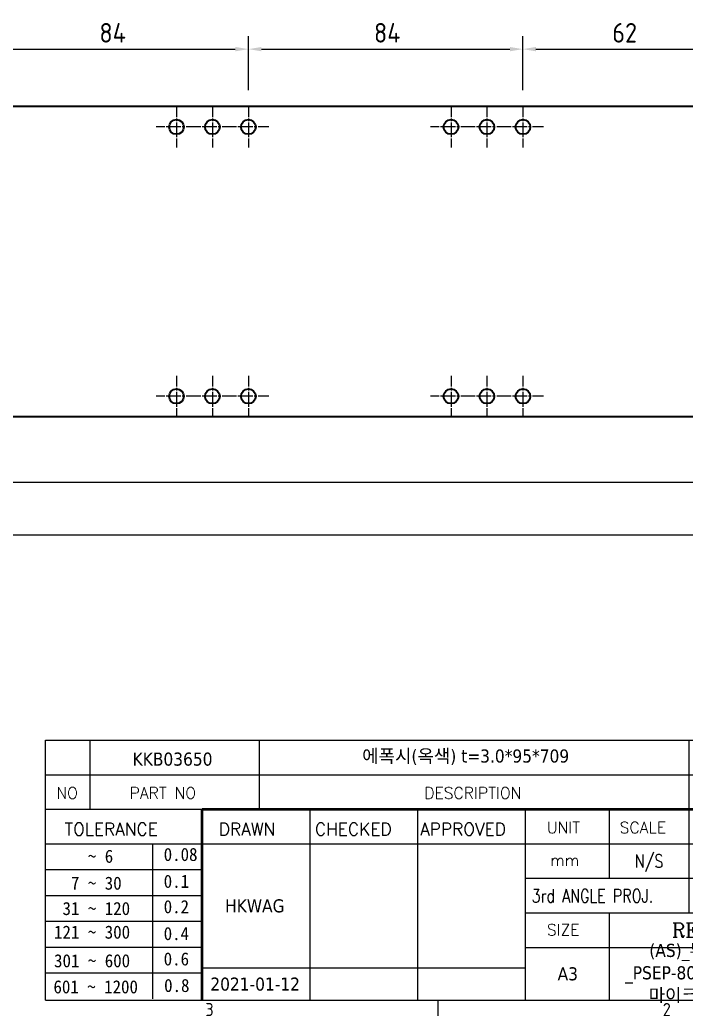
# Model space of a CAD drawing. Header units: millimetres. Extents: x 0 to 840, y 0 to 594.
# Drawn here: x 432.1 to 636, y 15.2 to 319.9 of the extents above; entities that cross this region are included whole.
import ezdxf
from ezdxf.enums import TextEntityAlignment as Align

# ---------------------------------------------------------------- set-up
doc = ezdxf.new("R2010")
doc.units = ezdxf.units.MM
doc.header["$LTSCALE"] = 2
doc.linetypes.add('CHAIN', pattern=[0.35429999999999995, 0.2362, -0.0295, 0.0591, -0.0295])
doc.layers.get('0').update_dxf_attribs({"color": 3, "lineweight": 25})
for name, color, linetype, lineweight in [('가시적인 것(ISO)', 3, 'Continuous', 40), ('경계(ISO)', 7, 'Continuous', 25), ('제목(ISO)', 5, 'Continuous', 50), ('중심 표식(ISO)', 1, 'Continuous', 25), ('치수(ISO)', 2, 'Continuous', 25), ('해치(ISO)', 7, 'Continuous', 18)]:
    doc.layers.add(name, color=color, linetype=linetype, lineweight=lineweight)
doc.styles.add('HAN_291', font='')
doc.styles.add('HAN_370', font='', dxfattribs={"width": 2})
doc.styles.add('RC_284', font='ROMANC.shx')
doc.styles.add('RC_287', font='ROMANC.shx')
doc.styles.add('RC_292', font='ROMANC.shx')
doc.styles.add('ROMANT_294', font='romant.shx')
doc.styles.add('문자 텍스트_PSTEK_POSCO', font='isocp.shx')
doc.styles.add('치수 텍스트_PSTEK_POSCO', font='isocp.shx')
doc.styles.add('텍스트 스타일198', font='tahoma.ttf')
doc.styles.add('텍스트 스타일333', font='ROMANC.shx', dxfattribs={"width": 0.800000011920929})
doc.styles.get('HAN_291').set_extended_font_data('GulimChe')
doc.styles.get('HAN_370').set_extended_font_data('GulimChe')
doc.dimstyles.new('치수_PSTEK_POSCO', dxfattribs={"dimscale": 2, "dimtxt": 3, "dimasz": 2, "dimexe": 2, "dimexo": 2.5, "dimgap": 1, "dimtad": 1, "dimrnd": 1e-08, "dimdsep": 46, "dimtxsty": '치수 텍스트_PSTEK_POSCO', "dimcen": 0.09, "dimdle": 10, "dimclrd": 7, "dimclre": 7, "dimclrt": 2, "dimadec": 1, "dimazin": 2, "dimtfac": 1, "dimtmove": 0, "dimatfit": 3, "dimfxl": 0, "dimtolj": 1, "dimlwd": -1, "dimlwe": -1, "dimarcsym": 0})

# ---------------------------------------------------------------- blocks, each defined once
blk = doc.blocks.new('경계 Default Border')
at = {"layer": '경계(ISO)'}
blk.add_line((280, 10), (280, 7.599999904632568), dxfattribs=at)
at = {"layer": '경계(ISO)', "color": 2, "char_height": 2.000000029802322, "attachment_point": 7, "style": '문자 텍스트_PSTEK_POSCO'}
for s, insert in [('3', (244.4456930345745, 7.580929648038)), ('2', (314.418492964537, 7.580929648038))]:
    blk.add_mtext(s, dxfattribs=dict(at, insert=insert))
blk = doc.blocks.new('제목 블록 PSTEK')
for color, points in [(252, [(317.2195697678507, 17.0593801673321), (322.0326348870767, 21.62682475217465), (322.2781991042243, 21.94392121864296), (317.0471853425802, 16.97985676345368), (318.7512090904202, 16.1899260703855), (316.0018030350395, 12.71868385740789), (316.3356552234328, 13.00206718743325), (318.9235935156908, 16.2694494742633)]), (5, [(321.6183518841322, 17.4193704504104), (319.5281351041078, 18.24969419629727), (322.4505835294948, 22.02344462252142), (317.2195697678507, 17.0593801673321), (318.9235935156908, 16.2694494742633), (316.1741874603099, 12.79820726128571)]), (1, [(324.4839107253602, 19.60711530335299), (325.2419748254881, 19.60711530335299), (325.2419748254881, 20.25857663940324), (321.2266040451076, 20.25857663940324), (321.2266040451076, 19.60711530335299), (321.9846681452406, 19.60711530335299), (321.9846681452406, 15.3430047401139), (324.4839107253602, 15.3430047401139)]), (252, [(324.6615819988275, 19.45905590879572), (325.4196460989604, 19.45905590879572), (325.4196460989604, 20.11051724484596), (325.2419748254881, 20.11051724484596), (325.2419748254881, 19.60711530335299), (324.4839107253602, 19.60711530335299), (324.4839107253602, 15.3430047401139), (322.1623394187076, 15.3430047401139), (322.1623394187076, 15.19494534555726), (324.6615819988275, 15.19494534555726)]), (1, [(329.2277337269622, 20.25857663940324), (325.65654113025, 20.25857663940324), (325.65654113025, 15.3430047401139), (329.3580259941756, 15.3430047401139), (329.3580259941756, 15.9944660761648), (328.1137701654877, 15.9944660761648), (328.1137701654877, 17.56360607323003), (329.2277337269622, 17.56360607323003), (329.2277337269622, 18.25543873810179), (328.1137701654877, 18.25543873810179), (328.1137701654877, 19.60711530335299), (329.2277337269622, 19.60711530335299)]), (252, [(328.2914414389548, 19.45905590879572), (329.4054050004294, 19.45905590879572), (329.4054050004294, 20.11051724484596), (329.2277337269622, 20.11051724484596), (329.2277337269622, 19.60711530335299), (328.1137701654877, 19.60711530335299), (328.1137701654877, 18.25543873810179), (328.2914414389548, 18.25543873810179)]), (1, [(332.3312149849806, 20.25857663940324), (329.8592894925411, 20.25857663940324), (329.8592894925411, 15.3430047401139), (332.3312149849806, 15.3430047401139), (332.3312149849806, 17.4318630164523), (333.0701931098801, 15.3430047401139), (335.4855464857051, 15.3430047401139), (334.2514536401189, 19.30614745124769), (335.4379594596742, 20.25857663940324), (334.3071782107978, 20.25857663940324), (332.3312149849806, 18.99741471888304)]), (252, [(332.5088862584528, 20.1105172448466), (332.3312149849806, 20.1105172448466), (332.3312149849806, 18.99741471888368), (332.5088862584528, 19.11081371413894)]), (252, [(335.6156307331414, 20.11051724484596), (335.2535118015555, 20.11051724484596), (334.2514536401189, 19.30614745124769), (335.4855464857051, 15.3430047401139), (333.1954852176545, 15.3430047401139), (333.2478643833523, 15.19494534555726), (335.6632177591723, 15.19494534555726), (334.4291249135862, 19.15808805669106)]), (252, [(321.9846681452406, 19.60711530335299), (321.4042753185749, 19.60711530335299), (321.4042753185749, 19.45905590879572), (321.9846681452406, 19.45905590879572)]), (252, [(328.2914414389548, 17.41554667867274), (329.4054050004294, 17.41554667867274), (329.4054050004294, 18.10737934354514), (329.2277337269622, 18.10737934354514), (329.2277337269622, 17.56360607323003), (328.1137701654877, 17.56360607323003), (328.1137701654877, 15.9944660761648), (328.2914414389548, 15.9944660761648)]), (252, [(332.5088862584528, 16.92964231796647), (332.3312149849806, 17.43186301645164), (332.3312149849806, 15.3430047401139), (330.0369607660135, 15.3430047401139), (330.0369607660135, 15.19494534555726), (332.5088862584528, 15.19494534555726)]), (252, [(329.5356972676428, 15.8464066816075), (329.3580259941756, 15.8464066816075), (329.3580259941756, 15.3430047401139), (325.8342124037171, 15.3430047401139), (325.8342124037171, 15.19494534555726), (329.5356972676428, 15.19494534555726)])]:
    blk.add_hatch(color=color).paths.add_polyline_path(points)
h = blk.add_hatch(color=1)
edge = h.paths.add_edge_path(flags=0)
edge.add_line((314.2242174273352, 19.60711530335299), (314.2242174273352, 17.00126995915134))
edge.add_line((314.2242174273352, 17.00126995915134), (314.3485873187598, 17.00126995915134))
edge.add_arc((314.3485873187598, 17.6527312952023), 0.6514613360509371, 270, 360)
edge.add_line((315.0000486548106, 17.6527312952023), (315.0000486548106, 18.95565396730211))
edge.add_arc((314.3485873187598, 18.95565396730212), 0.6514613360508712, 0, 90)
edge.add_line((314.3485873187598, 19.60711530335299), (314.2242174273352, 19.60711530335299))
edge = h.paths.add_edge_path()
edge.add_arc((314.9847713324306, 18.28938669179658), 1.969189947606664, 269.9999999999959, 450)
edge.add_line((314.9847713324306, 20.25857663940318), (311.7664314776902, 20.25857663940324))
edge.add_line((311.7664314776902, 20.25857663940324), (311.7664314776902, 15.3430047401139))
edge.add_line((311.7664314776902, 15.3430047401139), (314.2242174273352, 15.3430047401139))
edge.add_line((314.2242174273352, 15.3430047401139), (314.2242174273352, 16.32019674418991))
edge.add_line((314.2242174273352, 16.32019674418991), (314.9847713324307, 16.32019674418991))
h = blk.add_hatch(color=252)
edge = h.paths.add_edge_path()
edge.add_arc((314.9847713324309, 18.28938669179657), 1.969189947606666, 270, 406.8278729790604)
edge.add_arc((315.1624426058984, 18.1413272972396), 1.969189947606962, -90, 53.560984836317004, ccw=False)
edge.add_line((315.1624426058984, 16.17213734963263), (314.4018887008024, 16.17213734963263))
edge.add_line((314.4018887008024, 16.17213734963263), (314.4018887008024, 15.19494534555726))
edge.add_line((314.4018887008024, 15.19494534555726), (311.9441027511573, 15.19494534555726))
edge.add_line((311.9441027511573, 15.19494534555726), (311.9441027511573, 15.3430047401139))
edge.add_line((311.9441027511573, 15.3430047401139), (314.2242174273352, 15.3430047401139))
edge.add_line((314.2242174273352, 15.3430047401139), (314.2242174273352, 16.32019674418991))
edge.add_line((314.2242174273352, 16.32019674418991), (314.9847713324309, 16.32019674418991))
h = blk.add_hatch(color=252)
edge = h.paths.add_edge_path()
edge.add_line((314.4018887008024, 19.45905590879572), (314.5262585922315, 19.45905590879572))
edge.add_arc((314.5262585922314, 18.80759457274939), 0.6514613360463194, 60.4189348879147, 90.00000000000318, ccw=False)
edge.add_arc((314.3485873187602, 18.95565396730057), 0.6514613360524251, 39.96992292766206, 90.00000000009999)
edge.add_line((314.3485873187591, 19.60711530335307), (314.2242174273352, 19.60711530335298))
edge.add_line((314.2242174273352, 19.60711530335299), (314.2242174273352, 17.00126995915134))
edge.add_line((314.2242174273352, 17.00126995915134), (314.3485873187591, 17.00126995915134))
edge.add_arc((314.3485873187568, 17.652731295233), 0.6514613360816299, 270.0000000002, 274.6930825552478)
edge.add_line((314.4018887008024, 17.0034541317032), (314.4018887008024, 19.45905590879572))
at = {"layer": '해치(ISO)'}
h = blk.add_hatch(color=140, dxfattribs=at)
edge = h.paths.add_edge_path()
edge.add_ellipse((330.3660919371412, 20.15576403068321), major_axis=(9.100907360794343, 0), ratio=0.4069904968023172, start_angle=301.3098473703837, end_angle=507.7436900681698)
edge.add_ellipse((331.5340919371412, 20.4634168429492), major_axis=(-9.82350664112931, 0), ratio=0.3942600559756514, start_angle=111.51207141178469, end_angle=334.47025347086895, ccw=False)
edge.add_line((335.1363447531188, 16.8601935978785), (335.0955236905705, 16.99119398620872))
at = {"color": 180}
for p, q in [((182.475792979055, 11.79100474011392), (182.4757929790549, 51.56524660363496)), ((182.4757929790549, 51.56524660363496), (372.4757929537551, 51.56524660363496)), ((189.2651435055721, 51.56524660363496), (189.2651435055722, 41.00524660363494)), ((215.2152739891528, 41.00524660363494), (215.2152739891528, 51.56524660363496)), ((280.8758854511282, 51.56524660363496), (280.8758854511282, 41.00524660363494)), ((310.0881549537552, 51.56524660363496), (310.0881549537553, 41.00524660363494)), ((316.9044520275131, 51.56524660363496), (316.9044520275127, 41.00524660363494)), ((338.4566026226726, 51.56524660363496), (338.4566026226727, 41.00524660363494)), ((372.4757929537551, 51.56524660363496), (372.4757929537551, 11.79100474011389)), ((182.475792979055, 46.2852466036349), (372.4757929537551, 46.28524660363492)), ((182.475792979055, 41.00524660363493), (206.451475290024, 41.00524660363493)), ((222.9401812389276, 11.79100474011392), (222.9401812389276, 41.00524660363494)), ((239.4288871878316, 11.79100474011392), (239.4288871878316, 41.00524660363494)), ((255.9175931367356, 11.79100474011392), (255.9175931367356, 41.00524660363494)), ((268.6918866058747, 41.00524660363494), (268.6918866058747, 30.44524660363498)), ((280.8758854511282, 41.00524660363494), (280.8758854511282, 25.16524660363502)), ((310.088154953755, 41.00524660363494), (310.088154953755, 11.79100474011392)), ((182.475792979055, 35.72524660363497), (206.451475290024, 35.72524660363497)), ((198.8621818849491, 12.02524660363491), (198.8621818849491, 35.72524660363497)), ((206.451475290024, 35.72524660363497), (372.4757929537551, 35.72524660363497)), ((182.475792979055, 31.77524660363492), (206.451475290024, 31.77524660363492)), ((255.917593136736, 30.44524660363498), (372.4757929537552, 30.44524660363501)), ((182.475792979055, 27.82524660363487), (206.451475290024, 27.82524660363487)), ((255.9175931367359, 25.16524660363502), (372.4757929537552, 25.165246603635)), ((268.6918866058744, 25.16524660363502), (268.6918866058744, 11.79100474011392)), ((182.475792979055, 23.87524660363505), (206.451475290024, 23.87524660363505)), ((182.475792979055, 19.92524660363478), (206.451475290024, 19.92524660363478)), ((255.9175931367359, 19.88524660363481), (310.0881549537553, 19.88524660363481)), ((182.475792979055, 15.97524660363496), (206.451475290024, 15.97524660363496)), ((206.451475290024, 16.74100474011396), (255.9175931367359, 16.74100474011396)), ((182.475792979055, 11.79100474011392), (372.4757929537551, 11.79100474011389))]:
    blk.add_line(p, q, dxfattribs=at)
at = {"color": 7, "lineweight": 50}
for p, q in [((206.4514752900237, 11.79100474011392), (206.4514752900237, 41.00524660363494)), ((206.451475290024, 41.00524660363494), (372.4757929537551, 41.00524660363496))]:
    blk.add_line(p, q, dxfattribs=at)
at = {"color": 7}
for p, q in [((322.2781991042243, 21.94392121864296), (317.0471853425802, 16.97985676345368)), ((322.4505835294948, 22.02344462252142), (317.2195697678507, 17.0593801673321)), ((317.2195697678507, 17.0593801673321), (322.0326348870767, 21.62682475217465)), ((319.5281351041078, 18.24969419629727), (322.4505835294948, 22.02344462252142)), ((322.0326348870767, 21.62682475217465), (322.2781991042243, 21.94392121864296)), ((311.7664314776902, 20.25900474011391), (311.7664314776902, 15.34300474011391)), ((314.9847713324309, 20.25857663940324), (311.7664314776902, 20.25857663940324)), ((314.9847713324309, 20.25857663940324), (311.7664314776902, 20.25857663940324)), ((311.7664314776902, 20.25857663940324), (311.7664314776902, 15.3430047401139)), ((325.2419748254881, 20.25857663940324), (321.2266040451076, 20.25857663940324)), ((321.2266040451076, 20.25857663940324), (321.2266040451076, 19.60711530335299)), ((325.2419748254881, 20.25857663940324), (321.2266040451076, 20.25857663940324)), ((321.2266040451076, 20.25857663940324), (321.2266040451076, 19.60711530335299)), ((325.2419748254881, 19.60711530335299), (325.2419748254881, 20.25857663940324)), ((325.2419748254881, 19.60711530335299), (325.2419748254881, 20.25857663940324)), ((325.4196460989604, 20.11051724484596), (325.2419748254881, 20.11051724484596)), ((325.2419748254881, 20.11051724484596), (325.2419748254881, 19.60711530335299)), ((325.4196460989604, 19.45905590879572), (325.4196460989604, 20.11051724484596)), ((329.2277337269622, 20.25857663940324), (325.65654113025, 20.25857663940324)), ((325.65654113025, 20.25857663940324), (325.65654113025, 15.3430047401139)), ((325.65654113025, 20.25857663940324), (325.65654113025, 15.3430047401139)), ((329.2277337269622, 20.25857663940324), (325.65654113025, 20.25857663940324)), ((329.2277337269622, 19.60711530335299), (329.2277337269622, 20.25857663940324)), ((329.2277337269622, 19.60711530335299), (329.2277337269622, 20.25857663940324)), ((329.4054050004294, 20.11051724484596), (329.2277337269622, 20.11051724484596)), ((329.2277337269622, 20.11051724484596), (329.2277337269622, 19.60711530335299)), ((329.4054050004294, 19.45905590879572), (329.4054050004294, 20.11051724484596)), ((332.3312149849806, 20.25857663940324), (329.8592894925411, 20.25857663940324)), ((329.8592894925411, 20.25857663940324), (329.8592894925411, 15.3430047401139)), ((329.8592894925411, 20.25857663940324), (329.8592894925411, 15.3430047401139)), ((332.3312149849806, 20.25857663940324), (329.8592894925411, 20.25857663940324)), ((334.3071782107978, 20.25857663940324), (332.3312149849806, 18.99741471888304)), ((332.3312149849806, 18.99741471888304), (332.3312149849806, 20.25857663940324)), ((334.3071782107978, 20.25857663940324), (332.3312149849806, 18.99741471888304)), ((332.3312149849806, 18.99741471888304), (332.3312149849806, 20.25857663940324)), ((332.5088862584528, 20.1105172448466), (332.3312149849806, 20.1105172448466)), ((332.3312149849806, 20.1105172448466), (332.3312149849806, 18.99741471888368)), ((332.5088862584528, 19.11081371413894), (332.5088862584528, 20.1105172448466)), ((334.2514536401189, 19.30614745124769), (335.4379594596742, 20.25857663940324)), ((334.2514536401189, 19.30614745124769), (335.4379594596742, 20.25857663940324)), ((335.2535118015555, 20.11051724484596), (334.2514536401189, 19.30614745124769)), ((335.4379594596742, 20.25857663940324), (334.3071782107978, 20.25857663940324)), ((335.4379594596742, 20.25857663940324), (334.3071782107978, 20.25857663940324)), ((334.4291249135862, 19.15808805669104), (335.6156307331414, 20.11051724484596)), ((335.6156307331414, 20.11051724484596), (335.2535118015555, 20.11051724484596)), ((314.2242174273352, 17.00126995915134), (314.2242174273352, 19.60711530335299)), ((314.2242174273352, 19.60711530335299), (314.3485873187591, 19.60711530335299)), ((314.3485873187591, 19.60711530335299), (314.2242174273352, 19.60711530335299)), ((314.2242174273352, 19.60711530335299), (314.2242174273352, 17.00126995915134)), ((314.2242174273352, 17.00126995915134), (314.2242174273352, 19.60711530335299)), ((314.2242174273352, 19.60711530335299), (314.3485873187591, 19.60711530335299)), ((314.4018887008024, 19.45905590879572), (314.5262585922314, 19.45905590879572)), ((314.4018887008024, 17.0034541317032), (314.4018887008024, 19.45905590879572)), ((315.0000486548106, 18.95565396730275), (315.0000486548106, 17.65273129520161)), ((315.0000486548106, 18.95565396730275), (315.0000486548106, 17.65273129520161)), ((321.2266040451076, 19.60711530335299), (321.9846681452406, 19.60711530335299)), ((321.2266040451076, 19.60711530335299), (321.9846681452406, 19.60711530335299)), ((321.4042753185749, 19.60711530335299), (321.4042753185749, 19.45905590879572)), ((321.9846681452406, 19.60711530335299), (321.4042753185749, 19.60711530335299)), ((321.4042753185749, 19.45905590879572), (321.9846681452406, 19.45905590879572)), ((321.9846681452406, 19.60711530335299), (321.9846681452406, 15.3430047401139)), ((321.9846681452406, 19.45905590879572), (321.9846681452406, 19.60711530335299)), ((321.9846681452406, 19.60711530335299), (321.9846681452406, 15.3430047401139)), ((324.4839107253602, 19.60711530335299), (325.2419748254881, 19.60711530335299)), ((324.4839107253602, 15.3430047401139), (324.4839107253602, 19.60711530335299)), ((325.2419748254881, 19.60711530335299), (324.4839107253602, 19.60711530335299)), ((324.4839107253602, 19.60711530335299), (324.4839107253602, 15.3430047401139)), ((324.4839107253602, 19.60711530335299), (325.2419748254881, 19.60711530335299)), ((324.4839107253602, 15.3430047401139), (324.4839107253602, 19.60711530335299)), ((324.6615819988275, 19.45905590879572), (325.4196460989604, 19.45905590879572)), ((324.6615819988275, 15.19494534555726), (324.6615819988275, 19.45905590879572)), ((328.1137701654877, 18.25543873810179), (328.1137701654877, 19.60711530335299)), ((328.1137701654877, 19.60711530335299), (329.2277337269622, 19.60711530335299)), ((329.2277337269622, 19.60711530335299), (328.1137701654877, 19.60711530335299)), ((328.1137701654877, 19.60711530335299), (328.1137701654877, 18.25543873810179)), ((328.1137701654877, 18.25543873810179), (328.1137701654877, 19.60711530335299)), ((328.1137701654877, 19.60711530335299), (329.2277337269622, 19.60711530335299)), ((328.2914414389548, 18.25543873810179), (328.2914414389548, 19.45905590879572)), ((328.2914414389548, 19.45905590879572), (329.4054050004294, 19.45905590879572)), ((332.3312149849806, 18.99741471888368), (332.5088862584528, 19.11081371413894)), ((335.4855464857051, 15.3430047401139), (334.2514536401189, 19.30614745124769)), ((334.2514536401189, 19.30614745124769), (335.4855464857051, 15.3430047401139)), ((335.4855464857051, 15.3430047401139), (334.2514536401189, 19.30614745124769)), ((335.6632177591723, 15.19494534555726), (334.4291249135862, 19.15808805669104)), ((314.3485873187591, 17.00126995915134), (314.2242174273352, 17.00126995915134)), ((314.2242174273352, 17.00126995915134), (314.3485873187591, 17.00126995915134)), ((314.3485873187591, 17.00126995915134), (314.2242174273352, 17.00126995915134)), ((316.1741874603099, 12.79820726128571), (321.6183518841322, 17.4193704504104)), ((317.0471853425802, 16.97985676345368), (318.7512090904202, 16.1899260703855)), ((318.9235935156908, 16.2694494742633), (317.2195697678507, 17.0593801673321)), ((317.2195697678507, 17.0593801673321), (318.9235935156908, 16.2694494742633)), ((321.6183518841322, 17.4193704504104), (319.5281351041078, 18.24969419629727)), ((329.2277337269622, 18.25543873810179), (328.1137701654877, 18.25543873810179)), ((328.1137701654877, 18.25543873810179), (328.2914414389548, 18.25543873810179)), ((329.2277337269622, 18.25543873810179), (328.1137701654877, 18.25543873810179)), ((328.1137701654877, 17.56360607323003), (329.2277337269622, 17.56360607323003)), ((328.1137701654877, 15.9944660761648), (328.1137701654877, 17.56360607323003)), ((329.2277337269622, 17.56360607323003), (328.1137701654877, 17.56360607323003)), ((328.1137701654877, 17.56360607323003), (328.1137701654877, 15.9944660761648)), ((328.1137701654877, 17.56360607323003), (329.2277337269622, 17.56360607323003)), ((328.1137701654877, 15.9944660761648), (328.1137701654877, 17.56360607323003)), ((328.2914414389548, 15.9944660761648), (328.2914414389548, 17.41554667867274)), ((328.2914414389548, 17.41554667867274), (329.4054050004294, 17.41554667867274)), ((329.2277337269622, 17.56360607323003), (329.2277337269622, 18.25543873810179)), ((329.2277337269622, 17.56360607323003), (329.2277337269622, 18.25543873810179)), ((329.4054050004294, 18.10737934354514), (329.2277337269622, 18.10737934354514)), ((329.2277337269622, 18.10737934354514), (329.2277337269622, 17.56360607323003)), ((329.4054050004294, 17.41554667867274), (329.4054050004294, 18.10737934354514)), ((332.3312149849806, 17.4318630164523), (333.0701931098801, 15.3430047401139)), ((332.3312149849806, 15.3430047401139), (332.3312149849806, 17.4318630164523)), ((332.5088862584528, 16.92964231796647), (332.3312149849806, 17.43186301645164)), ((332.3312149849806, 17.43186301645164), (332.3312149849806, 15.3430047401139)), ((332.3312149849806, 17.4318630164523), (333.0701931098801, 15.3430047401139)), ((332.3312149849806, 15.3430047401139), (332.3312149849806, 17.4318630164523)), ((332.5088862584528, 15.19494534555726), (332.5088862584528, 16.92964231796647)), ((345.0447381189468, 17.50375595811051), (344.9867755289346, 17.689895936919)), ((311.7664314776902, 15.3430047401139), (314.2242174273352, 15.3430047401139)), ((311.7664314776902, 15.3430047401139), (314.2242174273352, 15.3430047401139)), ((314.2242174273352, 15.3430047401139), (311.9441027511573, 15.3430047401139)), ((311.9441027511573, 15.3430047401139), (311.9441027511573, 15.19494534555726)), ((314.2242174273352, 16.32019674418991), (314.9847713324309, 16.32019674418991)), ((314.2242174273352, 15.3430047401139), (314.2242174273352, 16.32019674418991)), ((314.9847713324309, 16.32019674418991), (314.2242174273352, 16.32019674418991)), ((314.2242174273352, 16.32019674418991), (314.2242174273352, 15.3430047401139)), ((314.2242174273352, 16.32019674418991), (314.9847713324309, 16.32019674418991)), ((314.2242174273352, 15.3430047401139), (314.2242174273352, 16.32019674418991)), ((314.4018887008024, 16.17213734963263), (315.162442605898, 16.17213734963263)), ((314.4018887008024, 15.19494534555726), (314.4018887008024, 16.17213734963263)), ((318.7512090904202, 16.1899260703855), (316.0018030350395, 12.71868385740789)), ((318.9235935156908, 16.2694494742633), (316.1741874603099, 12.79820726128571)), ((316.3356552234328, 13.00206718743325), (318.9235935156908, 16.2694494742633)), ((321.9846681452406, 15.3430047401139), (324.4839107253602, 15.3430047401139)), ((321.9846681452406, 15.3430047401139), (324.4839107253602, 15.3430047401139)), ((324.4839107253602, 15.3430047401139), (322.1623394187076, 15.3430047401139)), ((322.1623394187076, 15.3430047401139), (322.1623394187076, 15.19494534555726)), ((325.65654113025, 15.3430047401139), (329.3580259941756, 15.3430047401139)), ((325.65654113025, 15.3430047401139), (329.3580259941756, 15.3430047401139)), ((329.3580259941756, 15.3430047401139), (325.8342124037171, 15.3430047401139)), ((325.8342124037171, 15.3430047401139), (325.8342124037171, 15.19494534555726)), ((329.3580259941756, 15.9944660761648), (328.1137701654877, 15.9944660761648)), ((328.1137701654877, 15.9944660761648), (328.2914414389548, 15.9944660761648)), ((329.3580259941756, 15.9944660761648), (328.1137701654877, 15.9944660761648)), ((329.3580259941756, 15.3430047401139), (329.3580259941756, 15.9944660761648)), ((329.3580259941756, 15.3430047401139), (329.3580259941756, 15.9944660761648)), ((329.5356972676428, 15.8464066816075), (329.3580259941756, 15.8464066816075)), ((329.3580259941756, 15.8464066816075), (329.3580259941756, 15.3430047401139)), ((329.5356972676428, 15.19494534555726), (329.5356972676428, 15.8464066816075)), ((329.8592894925411, 15.3430047401139), (332.3312149849806, 15.3430047401139)), ((329.8592894925411, 15.3430047401139), (332.3312149849806, 15.3430047401139)), ((332.3312149849806, 15.3430047401139), (330.0369607660135, 15.3430047401139)), ((330.0369607660135, 15.3430047401139), (330.0369607660135, 15.19494534555726)), ((333.0701931098801, 15.3430047401139), (335.4855464857051, 15.3430047401139)), ((333.0701931098801, 15.3430047401139), (335.4855464857051, 15.3430047401139)), ((335.4855464857051, 15.3430047401139), (333.1954852176545, 15.3430047401139)), ((333.1954852176545, 15.3430047401139), (333.2478643833523, 15.19494534555726)), ((311.9441027511573, 15.19494534555726), (314.4018887008024, 15.19494534555726)), ((322.1623394187076, 15.19494534555726), (324.6615819988275, 15.19494534555726)), ((325.8342124037171, 15.19494534555726), (329.5356972676428, 15.19494534555726)), ((330.0369607660135, 15.19494534555726), (332.5088862584528, 15.19494534555726)), ((333.2478643833523, 15.19494534555726), (335.6632177591723, 15.19494534555726)), ((316.0018030350395, 12.71868385740789), (316.3356552234328, 13.00206718743325))]:
    blk.add_line(p, q, dxfattribs=at)
at = {"color": 5}
for p, q in [((322.4505835294948, 22.02344462252142), (317.2195697678507, 17.0593801673321)), ((319.5281351041078, 18.24969419629727), (322.4505835294948, 22.02344462252142)), ((316.1741874603099, 12.79820726128571), (321.6183518841322, 17.4193704504104)), ((317.2195697678507, 17.0593801673321), (318.9235935156908, 16.2694494742633)), ((321.6183518841322, 17.4193704504104), (319.5281351041078, 18.24969419629727)), ((318.9235935156908, 16.2694494742633), (316.1741874603099, 12.79820726128571))]:
    blk.add_line(p, q, dxfattribs=at)
at = {"color": 1}
for p, q in [((314.9847713324309, 20.25857663940324), (311.7664314776902, 20.25857663940324)), ((311.7664314776902, 20.25857663940324), (311.7664314776902, 15.3430047401139)), ((325.2419748254881, 20.25857663940324), (321.2266040451076, 20.25857663940324)), ((321.2266040451076, 20.25857663940324), (321.2266040451076, 19.60711530335299)), ((325.2419748254881, 19.60711530335299), (325.2419748254881, 20.25857663940324)), ((329.2277337269622, 20.25857663940324), (325.65654113025, 20.25857663940324)), ((325.65654113025, 20.25857663940324), (325.65654113025, 15.3430047401139)), ((329.2277337269622, 19.60711530335299), (329.2277337269622, 20.25857663940324)), ((332.3312149849806, 20.25857663940324), (329.8592894925411, 20.25857663940324)), ((329.8592894925411, 20.25857663940324), (329.8592894925411, 15.3430047401139)), ((334.3071782107978, 20.25857663940324), (332.3312149849806, 18.99741471888304)), ((332.3312149849806, 18.99741471888304), (332.3312149849806, 20.25857663940324)), ((334.2514536401189, 19.30614745124769), (335.4379594596742, 20.25857663940324)), ((335.4379594596742, 20.25857663940324), (334.3071782107978, 20.25857663940324)), ((314.2242174273352, 17.00126995915134), (314.2242174273352, 19.60711530335299)), ((314.2242174273352, 19.60711530335299), (314.3485873187591, 19.60711530335299)), ((315.0000486548106, 18.95565396730275), (315.0000486548106, 17.65273129520161)), ((321.2266040451076, 19.60711530335299), (321.9846681452406, 19.60711530335299)), ((321.9846681452406, 19.60711530335299), (321.9846681452406, 15.3430047401139)), ((324.4839107253602, 19.60711530335299), (325.2419748254881, 19.60711530335299)), ((324.4839107253602, 15.3430047401139), (324.4839107253602, 19.60711530335299)), ((328.1137701654877, 18.25543873810179), (328.1137701654877, 19.60711530335299)), ((328.1137701654877, 19.60711530335299), (329.2277337269622, 19.60711530335299)), ((335.4855464857051, 15.3430047401139), (334.2514536401189, 19.30614745124769)), ((314.3485873187591, 17.00126995915134), (314.2242174273352, 17.00126995915134)), ((329.2277337269622, 18.25543873810179), (328.1137701654877, 18.25543873810179)), ((328.1137701654877, 17.56360607323003), (329.2277337269622, 17.56360607323003)), ((328.1137701654877, 15.9944660761648), (328.1137701654877, 17.56360607323003)), ((329.2277337269622, 17.56360607323003), (329.2277337269622, 18.25543873810179)), ((332.3312149849806, 17.4318630164523), (333.0701931098801, 15.3430047401139)), ((332.3312149849806, 15.3430047401139), (332.3312149849806, 17.4318630164523)), ((311.7664314776902, 15.3430047401139), (314.2242174273352, 15.3430047401139)), ((314.2242174273352, 16.32019674418991), (314.9847713324309, 16.32019674418991)), ((314.2242174273352, 15.3430047401139), (314.2242174273352, 16.32019674418991)), ((321.9846681452406, 15.3430047401139), (324.4839107253602, 15.3430047401139)), ((325.65654113025, 15.3430047401139), (329.3580259941756, 15.3430047401139)), ((329.3580259941756, 15.9944660761648), (328.1137701654877, 15.9944660761648)), ((329.3580259941756, 15.3430047401139), (329.3580259941756, 15.9944660761648)), ((329.8592894925411, 15.3430047401139), (332.3312149849806, 15.3430047401139)), ((333.0701931098801, 15.3430047401139), (335.4855464857051, 15.3430047401139))]:
    blk.add_line(p, q, dxfattribs=at)
at = {"color": 7}
for centre, radius, start, end in [((314.9847713324309, 18.28938669179658), 1.969189947606665, 270, 90), ((314.9847713324309, 18.28938669179658), 1.969189947606665, 270, 90), ((314.3485873187598, 18.95565396730211), 0.6514613360508712, 0, 90), ((314.3485873187602, 18.95565396730057), 0.6514613360524251, 39.96992292766117, 90), ((314.3485873187598, 18.95565396730212), 0.6514613360508712, 0, 90), ((314.5262585922314, 18.80759457274939), 0.6514613360463193, 60.41893488791137, 90), ((314.9847713324307, 18.2893866917965), 1.969189947606594, 270, 46.82787297909833), ((315.1624426058984, 18.1413272972396), 1.969189947606961, 270, 53.56098483636067), ((314.3485873187597, 17.65273129520228), 0.6514613360509381, 270, 0), ((314.3485873187598, 17.6527312952023), 0.6514613360509381, 270, 0), ((314.3485873187568, 17.652731295233), 0.6514613360816299, 270, 274.6930825552478)]:
    blk.add_arc(centre, radius, start, end, dxfattribs=at)
at = {"color": 1}
for centre, radius, start, end in [((314.9847713324309, 18.28938669179657), 1.969189947606665, 270, 90), ((314.3485873187598, 18.95565396730211), 0.6514613360508712, 0, 90), ((314.3485873187598, 17.6527312952023), 0.6514613360509381, 270, 0)]:
    blk.add_arc(centre, radius, start, end, dxfattribs=at)
at = {"layer": '제목(ISO)', "lineweight": 18}
blk.add_line((182.475792979055, 35.72500474011393), (182.475792979055, 11.79100474011392), dxfattribs=at)
at = {"layer": '제목(ISO)'}
for p, q in [((322.2781991042243, 21.94392121864296), (317.0471853425802, 16.97985676345368)), ((322.4505835294948, 22.02344462252142), (317.2195697678507, 17.0593801673321)), ((317.2195697678507, 17.0593801673321), (322.0326348870767, 21.62682475217465)), ((319.5281351041078, 18.24969419629727), (322.4505835294948, 22.02344462252142)), ((322.0326348870767, 21.62682475217465), (322.2781991042243, 21.94392121864296)), ((314.9847713324306, 20.25857663940324), (311.7664314776902, 20.25857663940324)), ((311.7664314776902, 20.25857663940324), (311.7664314776902, 15.3430047401139)), ((325.2419748254881, 20.25857663940324), (321.2266040451076, 20.25857663940324)), ((321.2266040451076, 20.25857663940324), (321.2266040451076, 19.60711530335299)), ((325.2419748254881, 19.60711530335299), (325.2419748254881, 20.25857663940324)), ((325.4196460989604, 20.11051724484596), (325.2419748254881, 20.11051724484596)), ((325.2419748254881, 20.11051724484596), (325.2419748254881, 19.60711530335299)), ((325.4196460989604, 19.45905590879572), (325.4196460989604, 20.11051724484596)), ((329.2277337269622, 20.25857663940324), (325.65654113025, 20.25857663940324)), ((325.65654113025, 20.25857663940324), (325.65654113025, 15.3430047401139)), ((329.2277337269622, 19.60711530335299), (329.2277337269622, 20.25857663940324)), ((329.4054050004294, 20.11051724484596), (329.2277337269622, 20.11051724484596)), ((329.2277337269622, 20.11051724484596), (329.2277337269622, 19.60711530335299)), ((329.4054050004294, 19.45905590879572), (329.4054050004294, 20.11051724484596)), ((332.3312149849806, 20.25857663940324), (329.8592894925411, 20.25857663940324)), ((329.8592894925411, 20.25857663940324), (329.8592894925411, 15.3430047401139)), ((334.3071782107978, 20.25857663940324), (332.3312149849806, 18.99741471888304)), ((332.3312149849806, 18.99741471888304), (332.3312149849806, 20.25857663940324)), ((332.5088862584528, 20.1105172448466), (332.3312149849806, 20.1105172448466)), ((332.3312149849806, 20.1105172448466), (332.3312149849806, 18.99741471888368)), ((332.5088862584528, 19.11081371413894), (332.5088862584528, 20.1105172448466)), ((334.2514536401189, 19.30614745124769), (335.4379594596742, 20.25857663940324)), ((335.2535118015555, 20.11051724484596), (334.2514536401189, 19.30614745124769)), ((335.4379594596742, 20.25857663940324), (334.3071782107978, 20.25857663940324)), ((334.4291249135862, 19.15808805669106), (335.6156307331414, 20.11051724484596)), ((335.6156307331414, 20.11051724484596), (335.2535118015555, 20.11051724484596)), ((314.2242174273352, 17.00126995915134), (314.2242174273352, 19.60711530335299)), ((314.2242174273352, 19.60711530335299), (314.3485873187598, 19.60711530335299)), ((314.3485873187591, 19.60711530335299), (314.2242174273352, 19.60711530335299)), ((314.2242174273352, 19.60711530335299), (314.2242174273352, 17.00126995915134)), ((314.4018887008024, 19.45905590879572), (314.5262585922314, 19.45905590879572)), ((314.4018887008024, 17.0034541317032), (314.4018887008024, 19.45905590879572)), ((315.0000486548106, 18.95565396730211), (315.0000486548106, 17.6527312952023)), ((321.2266040451076, 19.60711530335299), (321.9846681452406, 19.60711530335299)), ((321.9846681452406, 19.60711530335299), (321.4042753185749, 19.60711530335299)), ((321.4042753185749, 19.60711530335299), (321.4042753185749, 19.45905590879572)), ((321.4042753185749, 19.45905590879572), (321.9846681452406, 19.45905590879572)), ((321.9846681452406, 19.60711530335299), (321.9846681452406, 15.3430047401139)), ((321.9846681452406, 19.45905590879572), (321.9846681452406, 19.60711530335299)), ((324.4839107253602, 19.60711530335299), (325.2419748254881, 19.60711530335299)), ((324.4839107253602, 15.3430047401139), (324.4839107253602, 19.60711530335299)), ((325.2419748254881, 19.60711530335299), (324.4839107253602, 19.60711530335299)), ((324.4839107253602, 19.60711530335299), (324.4839107253602, 15.3430047401139)), ((324.6615819988275, 19.45905590879572), (325.4196460989604, 19.45905590879572)), ((324.6615819988275, 15.19494534555726), (324.6615819988275, 19.45905590879572)), ((328.1137701654877, 18.25543873810179), (328.1137701654877, 19.60711530335299)), ((328.1137701654877, 19.60711530335299), (329.2277337269622, 19.60711530335299)), ((329.2277337269622, 19.60711530335299), (328.1137701654877, 19.60711530335299)), ((328.1137701654877, 19.60711530335299), (328.1137701654877, 18.25543873810179)), ((328.2914414389548, 19.45905590879572), (329.4054050004294, 19.45905590879572)), ((328.2914414389548, 18.25543873810179), (328.2914414389548, 19.45905590879572)), ((332.3312149849806, 18.99741471888368), (332.5088862584528, 19.11081371413894)), ((335.4855464857051, 15.3430047401139), (334.2514536401189, 19.30614745124769)), ((334.2514536401189, 19.30614745124769), (335.4855464857051, 15.3430047401139)), ((335.6632177591723, 15.19494534555726), (334.4291249135862, 19.15808805669106)), ((314.3485873187598, 17.00126995915134), (314.2242174273352, 17.00126995915134)), ((314.2242174273352, 17.00126995915134), (314.3485873187591, 17.00126995915134)), ((316.1741874603099, 12.79820726128571), (321.6183518841322, 17.4193704504104)), ((317.0471853425802, 16.97985676345368), (318.7512090904202, 16.1899260703855)), ((317.2195697678507, 17.0593801673321), (318.9235935156908, 16.2694494742633)), ((318.9235935156908, 16.2694494742633), (317.2195697678507, 17.0593801673321)), ((321.6183518841322, 17.4193704504104), (319.5281351041078, 18.24969419629727)), ((329.2277337269622, 18.25543873810179), (328.1137701654877, 18.25543873810179)), ((328.1137701654877, 18.25543873810179), (328.2914414389548, 18.25543873810179)), ((328.1137701654877, 15.9944660761648), (328.1137701654877, 17.56360607323003)), ((328.1137701654877, 17.56360607323003), (329.2277337269622, 17.56360607323003)), ((329.2277337269622, 17.56360607323003), (328.1137701654877, 17.56360607323003)), ((328.1137701654877, 17.56360607323003), (328.1137701654877, 15.9944660761648)), ((328.2914414389548, 17.41554667867274), (329.4054050004294, 17.41554667867274)), ((328.2914414389548, 15.9944660761648), (328.2914414389548, 17.41554667867274)), ((329.2277337269622, 17.56360607323003), (329.2277337269622, 18.25543873810179)), ((329.4054050004294, 18.10737934354514), (329.2277337269622, 18.10737934354514)), ((329.2277337269622, 18.10737934354514), (329.2277337269622, 17.56360607323003)), ((329.4054050004294, 17.41554667867274), (329.4054050004294, 18.10737934354514)), ((332.3312149849806, 15.3430047401139), (332.3312149849806, 17.4318630164523)), ((332.3312149849806, 17.4318630164523), (333.0701931098801, 15.3430047401139)), ((332.5088862584528, 16.92964231796647), (332.3312149849806, 17.43186301645164)), ((332.3312149849806, 17.43186301645164), (332.3312149849806, 15.3430047401139)), ((332.5088862584528, 15.19494534555726), (332.5088862584528, 16.92964231796647)), ((311.7664314776902, 15.3430047401139), (314.2242174273352, 15.3430047401139)), ((314.2242174273352, 15.3430047401139), (311.9441027511573, 15.3430047401139)), ((311.9441027511573, 15.3430047401139), (311.9441027511573, 15.19494534555726)), ((314.2242174273352, 15.3430047401139), (314.2242174273352, 16.32019674418991)), ((314.2242174273352, 16.32019674418991), (314.9847713324307, 16.32019674418991)), ((314.9847713324309, 16.32019674418991), (314.2242174273352, 16.32019674418991)), ((314.2242174273352, 16.32019674418991), (314.2242174273352, 15.3430047401139)), ((314.4018887008024, 15.19494534555726), (314.4018887008024, 16.17213734963263)), ((314.4018887008024, 16.17213734963263), (315.1624426058984, 16.17213734963263)), ((318.7512090904202, 16.1899260703855), (316.0018030350395, 12.71868385740789)), ((318.9235935156908, 16.2694494742633), (316.1741874603099, 12.79820726128571)), ((316.3356552234328, 13.00206718743325), (318.9235935156908, 16.2694494742633)), ((321.9846681452406, 15.3430047401139), (324.4839107253602, 15.3430047401139)), ((324.4839107253602, 15.3430047401139), (322.1623394187076, 15.3430047401139)), ((322.1623394187076, 15.3430047401139), (322.1623394187076, 15.19494534555726)), ((325.65654113025, 15.3430047401139), (329.3580259941756, 15.3430047401139)), ((329.3580259941756, 15.3430047401139), (325.8342124037171, 15.3430047401139)), ((325.8342124037171, 15.3430047401139), (325.8342124037171, 15.19494534555726)), ((329.3580259941756, 15.9944660761648), (328.1137701654877, 15.9944660761648)), ((328.1137701654877, 15.9944660761648), (328.2914414389548, 15.9944660761648)), ((329.3580259941756, 15.3430047401139), (329.3580259941756, 15.9944660761648)), ((329.5356972676428, 15.8464066816075), (329.3580259941756, 15.8464066816075)), ((329.3580259941756, 15.8464066816075), (329.3580259941756, 15.3430047401139)), ((329.5356972676428, 15.19494534555726), (329.5356972676428, 15.8464066816075)), ((329.8592894925411, 15.3430047401139), (332.3312149849806, 15.3430047401139)), ((332.3312149849806, 15.3430047401139), (330.0369607660135, 15.3430047401139)), ((330.0369607660135, 15.3430047401139), (330.0369607660135, 15.19494534555726)), ((333.0701931098801, 15.3430047401139), (335.4855464857051, 15.3430047401139)), ((335.4855464857051, 15.3430047401139), (333.1954852176545, 15.3430047401139)), ((333.1954852176545, 15.3430047401139), (333.2478643833523, 15.19494534555726)), ((311.9441027511573, 15.19494534555726), (314.4018887008024, 15.19494534555726)), ((322.1623394187076, 15.19494534555726), (324.6615819988275, 15.19494534555726)), ((325.8342124037171, 15.19494534555726), (329.5356972676428, 15.19494534555726)), ((330.0369607660135, 15.19494534555726), (332.5088862584528, 15.19494534555726)), ((333.2478643833523, 15.19494534555726), (335.6632177591723, 15.19494534555726)), ((316.0018030350395, 12.71868385740789), (316.3356552234328, 13.00206718743325))]:
    blk.add_line(p, q, dxfattribs=at)
at = {"layer": '제목(ISO)', "color": 4}
blk.add_line((335.1363447531188, 16.8601935978785), (335.0955236905705, 16.99119398620872), dxfattribs=at)
at = {"layer": '제목(ISO)'}
for centre, radius, start, end in [((314.9847713324306, 18.28938669179658), 1.969189947606664, 46.82787297909431, 90), ((314.3485873187598, 18.95565396730212), 0.6514613360508712, 0, 90), ((314.3485873187602, 18.95565396730057), 0.6514613360524251, 39.96992292766117, 90), ((314.5262585922314, 18.80759457274939), 0.6514613360463193, 60.41893488791137, 90), ((314.9847713324307, 18.2893866917965), 1.969189947606594, 270, 46.82787297909833), ((314.9847713324309, 18.28938669179657), 1.969189947606666, 270, 46.8278729790603), ((315.1624426058984, 18.1413272972396), 1.969189947606962, 270, 53.56098483631701), ((314.3485873187598, 17.6527312952023), 0.6514613360509371, 270, 0), ((314.3485873187568, 17.652731295233), 0.6514613360816299, 270, 274.6930825552478)]:
    blk.add_arc(centre, radius, start, end, dxfattribs=at)
at = {"layer": '제목(ISO)', "color": 4}
for centre, major_axis, ratio, start_param, end_param in [((331.5340919371412, 20.4634168429492), (9.82350664112931, 0), 0.3942600559756514, 5.087845455444478, 8.97919982663645), ((330.3660919371412, 20.15576403068321), (9.100907360794343, 0), 0.4069904968023172, 5.258848905294775, 8.861799147915196)]:
    blk.add_ellipse(centre, major_axis=major_axis, ratio=ratio, start_param=start_param, end_param=end_param, dxfattribs=at)
at = {"color": 2}
for s, height, style, p in [('NO', 1.742399930953979, 'RC_284', (184.135398793432, 42.62317362549192)), ('PART NO', 1.742399930953979, 'RC_284', (195.3359407378685, 42.62317362549192)), ('DESCRIPTION', 1.742399930953979, 'RC_284', (240.4025565652523, 42.62317362549192)), ("Q'TY", 1.742399930953979, 'RC_284', (310.1440786515383, 42.62317362549192)), ('COLOR/FINISH', 1.742399930953979, 'RC_284', (317.7725341324144, 42.62317362549192)), ('REMARK', 1.742399930953979, 'RC_284', (348.346649953877, 42.62317362549192)), (' TOLERANCE', 1.899999976158142, 'RC_287', (184.0872874387979, 37.00893196870329)), ('DRAWN', 1.899999976158142, 'RC_287', (208.9766620976279, 37.00893196870329)), ('CHECKED', 1.899999976158142, 'RC_287', (223.6856844514997, 37.00893196870329)), ('APPROVED', 1.899999976158142, 'RC_287', (239.7795453577791, 37.00893196870329)), ('UNIT', 1.742399930953979, 'RC_284', (259.1652673287452, 37.34317362549218)), ('SCALE', 1.742399930953979, 'RC_284', (270.2934779252897, 37.34317362549218)), ('MODEL NAME', 2.178000062704086, 'RC_292', (284.096330289083, 37.25462520371384)), ('0.08', 2.000000029802322, 'HAN_291', (200.5467345600617, 33.09873600004101)), ('    ~ 6', 2.000000029802322, 'HAN_291', (183.7721304966814, 32.8176515608431)), ('PART NAME', 2.178000062704086, 'RC_292', (285.1416959765849, 32.03045329421792)), ('mm', 1.742399930953979, 'RC_284', (259.6505418159997, 32.3543089683787)), ('  7 ~ 30', 2.000000029802322, 'HAN_291', (183.7721304966814, 28.70538114822415)), ('0.1', 2.000000029802322, 'HAN_291', (200.5467345600617, 28.98646558742206)), (' DWG NO.', 2.178000062704086, 'RC_292', (284.8124284083233, 26.75045329421772)), (' 31 ~ 120', 2.000000029802322, 'HAN_291', (183.7721304966814, 24.82628181916237)), ('0.2', 2.000000029802322, 'HAN_291', (200.5467345600617, 25.10736625836028)), ('121 ~ 300', 2.000000029802322, 'HAN_291', (183.7721304966814, 21.21401206133254)), ('0.4', 2.000000029802322, 'HAN_291', (200.5467345600617, 20.99509650053045)), ('SIZE', 1.742399930953979, 'RC_284', (259.1652673287452, 21.69497768947366)), ('REFERENCE', 2.178000062704086, 'RC_292', (278.2741065029841, 21.43214925458022)), ('301 ~ 600', 2.000000029802322, 'HAN_291', (183.7721304966814, 16.83491273227077)), ('0.6', 2.000000029802322, 'HAN_291', (200.5467345600617, 17.11599717146868)), ('601 ~ 1200', 2.000000029802322, 'HAN_291', (183.6802025156883, 12.84759660881125)), ('0.8', 2.000000029802322, 'HAN_291', (200.6097246063884, 13.05732192299702))]:
    blk.add_text(s, height=height, dxfattribs=dict(at, style=style)).set_placement(p)
at = {"color": 2, "style": 'RC_284'}
blk.add_text('MATERIAL', height=1.742399930953979, dxfattribs=at).set_placement((295.4820202024417, 43.64524660363492), align=Align.MIDDLE_CENTER)
at = {"color": 7, "style": '텍스트 스타일333', "width": 0.7999999523162842}
blk.add_text('N/S', height=2.000000029802322, dxfattribs=at).set_placement((274.7838860285014, 33.08524660363496), align=Align.MIDDLE_CENTER)
at = {"color": 2, "style": '텍스트 스타일333', "width": 0.7999999523162842}
blk.add_text('3rd ANGLE PROJ.', height=2.000000029802322, dxfattribs=at).set_placement((256.8430306642954, 26.76148381654429))
at = {"color": 7, "style": 'ROMANT_294'}
for s, p in [('POWER', (342.82727231297, 20.97115304607566)), ('SYSTEM', (342.82727231297, 17.3284636719184)), ('TECHNOLOGY', (342.82727231297, 13.57194088644453))]:
    blk.add_text(s, height=2.700000107288361, dxfattribs=at).set_placement(p)
at = {"color": 7, "insert": (320.8519732224835, 14.21236326823155), "char_height": 1.400000005960464, "attachment_point": 1, "line_spacing_factor": 0.3319999873638153, "style": 'HAN_370'}
blk.add_mtext('\\fHY견고딕|b0|i0;\\H1.4000;피에스텍', dxfattribs=at)
at = {"layer": '제목(ISO)', "color": 7, "style": '텍스트 스타일198'}
for tag, p in [('설명_001', (230.9119636080347, 48.15254984750509)), ('재질_001', (287.5148121100145, 48.155337874329)), ('질량\\P3;_001', (350.3046145979153, 48.1643332325385)), ('부품_번호_001', (195.7903726437438, 47.68004260673702)), ("3._Q'TY_001", (312.7327037528258, 47.90442725317898)), ('1._MODEL_NAME_001', (328.2580745257211, 37.52172745615292)), ('제목_001', (337.2103315652148, 32.12933155161866)), ('부품_번호_001', (334.4496128969756, 26.8052465951949)), ('설계자_001', (209.9396160013646, 25.23446884679021)), ('프로젝트_001', (274.8314846455048, 18.41820947118037)), ('시트_크기_001', (260.807090429518, 14.83812566343425)), ('프로젝트_002', (271.1228462158974, 14.99433023252886)), ('작성_날짜_001', (207.6770236384131, 13.26600473167383)), ('프로젝트_003', (274.7304760262731, 11.57045099387735))]:
    blk.add_attdef(tag, p, '', height=2.000000029802322, dxfattribs=at)
for tag, p in [('4._COLOR', (327.6805273250926, 48.92524660363493)), ('점검자', (231.1845342133799, 26.23312567187446)), ('엔지니어링_승인자', (247.673240162284, 26.23312567187446)), ('점검_날짜', (231.1845342133799, 14.26600474011394)), ('엔지니어링_승인_날짜', (247.6732401622839, 14.26600474011394))]:
    blk.add_attdef(tag, text='', height=2.000000029802322, dxfattribs=at).set_placement(p, align=Align.MIDDLE_CENTER)
blk = doc.blocks.new('*D27')
at = {"layer": 'Defpoints', "color": 0}
for p in [(502.0448475737968, 310.9665724630219), (418.0448475737968, 293.4211755514528), (502.0448475737968, 293.4211755514528)]:
    blk.add_point(p, dxfattribs=at)
at = {"layer": '치수(ISO)', "color": 7}
for p, q in [((418.0448475737968, 298.4211755514528), (418.0448475737968, 314.9665724630219)), ((502.0448475737968, 298.4211755514528), (502.0448475737968, 314.9665724630219)), ((422.0448475737968, 310.9665724630219), (498.0448475737968, 310.9665724630219))]:
    blk.add_line(p, q, dxfattribs=at)
for points in [[(422.0448475737968, 311.6332391296885), (422.0448475737968, 310.2999057963552), (418.0448475737968, 310.9665724630219)], [(498.0448475737968, 311.6332391296885), (498.0448475737968, 310.2999057963552), (502.0448475737968, 310.9665724630219)]]:
    blk.add_solid(points, dxfattribs=at)
at = {"layer": '치수(ISO)', "color": 2, "insert": (456.4648475737969, 315.9665724630219), "char_height": 6, "attachment_point": 4, "style": '치수 텍스트_PSTEK_POSCO'}
blk.add_mtext('\\A1;84', dxfattribs=at)
blk = doc.blocks.new('*D28')
at = {"layer": 'Defpoints', "color": 0}
for p in [(586.0448475737968, 310.9665724630219), (502.0448475737968, 293.4211755514528), (586.0448475737968, 293.4211755514529)]:
    blk.add_point(p, dxfattribs=at)
at = {"layer": '치수(ISO)', "color": 7}
for p, q in [((502.0448475737968, 298.4211755514528), (502.0448475737968, 314.9665724630219)), ((586.0448475737968, 298.4211755514529), (586.0448475737968, 314.9665724630219)), ((506.0448475737968, 310.9665724630219), (582.0448475737968, 310.9665724630219))]:
    blk.add_line(p, q, dxfattribs=at)
for points in [[(506.0448475737968, 311.6332391296885), (506.0448475737968, 310.2999057963552), (502.0448475737968, 310.9665724630219)], [(582.0448475737968, 311.6332391296885), (582.0448475737968, 310.2999057963552), (586.0448475737968, 310.9665724630219)]]:
    blk.add_solid(points, dxfattribs=at)
at = {"layer": '치수(ISO)', "color": 2, "insert": (540.4648475737968, 315.9665724630219), "char_height": 6, "attachment_point": 4, "style": '치수 텍스트_PSTEK_POSCO'}
blk.add_mtext('\\A1;84', dxfattribs=at)
blk = doc.blocks.new('*D31')
at = {"layer": 'Defpoints', "color": 0}
for p in [(648.0448475737968, 310.9665724630219), (586.0448475737968, 293.4211755514529), (648.0448475737968, 293.421175551453)]:
    blk.add_point(p, dxfattribs=at)
at = {"layer": '치수(ISO)', "color": 7}
for p, q in [((586.0448475737968, 298.4211755514529), (586.0448475737968, 314.9665724630219)), ((648.0448475737968, 298.421175551453), (648.0448475737968, 314.9665724630219)), ((590.0448475737968, 310.9665724630219), (644.0448475737968, 310.9665724630219))]:
    blk.add_line(p, q, dxfattribs=at)
for points in [[(590.0448475737968, 311.6332391296885), (590.0448475737968, 310.2999057963552), (586.0448475737968, 310.9665724630219)], [(644.0448475737968, 311.6332391296885), (644.0448475737968, 310.2999057963552), (648.0448475737968, 310.9665724630219)]]:
    blk.add_solid(points, dxfattribs=at)
at = {"layer": '치수(ISO)', "color": 2, "insert": (613.3851428493873, 315.967163014203), "char_height": 6, "attachment_point": 4, "style": '치수 텍스트_PSTEK_POSCO'}
blk.add_mtext('\\A1;62', dxfattribs=at)
blk = doc.blocks.new('*D36')
at = {"layer": 'Defpoints', "color": 0}
for p in [(751.0448475737968, 204.371175551453), (59.54484757379682, 199.3711755514527), (751.0448475737968, 178.4711755514527)]:
    blk.add_point(p, dxfattribs=at)
at = {"layer": '치수(ISO)', "color": 7}
for p, q in [((751.0448475737968, 199.371175551453), (751.0448475737968, 174.4711755514527)), ((59.54484757379682, 194.3711755514527), (59.54484757379682, 174.4711755514527)), ((63.54484757379682, 178.4711755514527), (747.0448475737968, 178.4711755514527))]:
    blk.add_line(p, q, dxfattribs=at)
for points in [[(63.54484757379682, 179.1378422181193), (63.54484757379682, 177.804508884786), (59.54484757379682, 178.4711755514527)], [(747.0448475737968, 179.1378422181193), (747.0448475737968, 177.804508884786), (751.0448475737968, 178.4711755514527)]]:
    blk.add_solid(points, dxfattribs=at)
at = {"layer": '치수(ISO)', "color": 2, "insert": (397.180572954547, 183.4711755514527), "char_height": 6, "attachment_point": 4, "style": '치수 텍스트_PSTEK_POSCO'}
blk.add_mtext('\\A1;691.5', dxfattribs=at)
blk = doc.blocks.new('*D40')
at = {"layer": 'Defpoints', "color": 0}
for p in [(52.04484757379674, 198.4711755514527), (761.0448475737968, 198.471175551453), (52.04484757379674, 162.250224072248)]:
    blk.add_point(p, dxfattribs=at)
at = {"layer": '치수(ISO)', "color": 7}
for p, q in [((52.04484757379674, 193.4711755514527), (52.04484757379674, 158.250224072248)), ((761.0448475737968, 193.471175551453), (761.0448475737968, 158.250224072248)), ((757.0448475737968, 162.250224072248), (56.04484757379674, 162.250224072248))]:
    blk.add_line(p, q, dxfattribs=at)
for points in [[(56.04484757379674, 162.9168907389147), (56.04484757379674, 161.5835574055814), (52.04484757379674, 162.250224072248)], [(757.0448475737968, 162.9168907389147), (757.0448475737968, 161.5835574055814), (761.0448475737968, 162.250224072248)]]:
    blk.add_solid(points, dxfattribs=at)
at = {"layer": '치수(ISO)', "color": 2, "insert": (400.9300671367915, 167.250224072248), "char_height": 6, "attachment_point": 4, "style": '치수 텍스트_PSTEK_POSCO'}
blk.add_mtext('\\A1;709', dxfattribs=at)

msp = doc.modelspace()

# ---------------------------------------------------------------- linework, layer by layer
at = {"layer": '가시적인 것(ISO)'}
for p, q in [((52.04484757379682, 293.4711755514527), (761.0448475737968, 293.471175551453)), ((761.0448475737968, 198.471175551453), (52.04484757379674, 198.4711755514527))]:
    msp.add_line(p, q, dxfattribs=at)
for centre in [(480.0448475737969, 287.1711755514528), (491.0448475737969, 287.1711755514528), (502.0448475737968, 287.1711755514528), (564.0448475737968, 287.1711755514529), (575.0448475737969, 287.1711755514529), (586.0448475737968, 287.1711755514529), (480.0448475737969, 204.7711755514528), (491.0448475737969, 204.7711755514528), (502.0448475737969, 204.7711755514529), (564.0448475737969, 204.7711755514529), (575.0448475737969, 204.7711755514529), (586.0448475737969, 204.7711755514529)]:
    msp.add_circle(centre, 2.25, dxfattribs=at)
at = {"layer": '중심 표식(ISO)', "linetype": 'CHAIN', "ltscale": 6.9449462890625}
for p, q in [((480.0448475737969, 293.4211755514528), (480.0448475737969, 280.9211755514528)), ((491.0448475737969, 293.4211755514528), (491.0448475737969, 280.9211755514528)), ((502.0448475737968, 293.4211755514528), (502.0448475737968, 280.9211755514528)), ((564.0448475737968, 293.4211755514529), (564.0448475737968, 280.9211755514529)), ((575.0448475737969, 293.4211755514529), (575.0448475737969, 280.9211755514529)), ((586.0448475737968, 293.4211755514529), (586.0448475737968, 280.9211755514529)), ((486.2948475737969, 287.1711755514528), (473.7948475737969, 287.1711755514528)), ((497.2948475737969, 287.1711755514528), (484.7948475737969, 287.1711755514528)), ((508.2948475737968, 287.1711755514528), (495.7948475737968, 287.1711755514528)), ((570.2948475737968, 287.1711755514529), (557.7948475737968, 287.1711755514529)), ((581.2948475737969, 287.1711755514529), (568.7948475737969, 287.1711755514529)), ((592.2948475737968, 287.1711755514529), (579.7948475737968, 287.1711755514529)), ((480.0448475737969, 211.0211755514528), (480.0448475737969, 198.5211755514528)), ((491.0448475737969, 211.0211755514528), (491.0448475737969, 198.5211755514528)), ((502.0448475737969, 211.0211755514529), (502.0448475737969, 198.5211755514529)), ((564.0448475737969, 211.0211755514529), (564.0448475737969, 198.5211755514529)), ((575.0448475737969, 211.0211755514529), (575.0448475737969, 198.5211755514529)), ((586.0448475737969, 211.0211755514529), (586.0448475737969, 198.5211755514529)), ((486.2948475737969, 204.7711755514528), (473.7948475737969, 204.7711755514528)), ((497.2948475737969, 204.7711755514528), (484.7948475737969, 204.7711755514528)), ((508.2948475737969, 204.7711755514529), (495.7948475737969, 204.7711755514529)), ((570.2948475737969, 204.7711755514529), (557.7948475737969, 204.7711755514529)), ((581.2948475737969, 204.7711755514529), (568.7948475737969, 204.7711755514529)), ((592.2948475737969, 204.7711755514529), (579.7948475737969, 204.7711755514529))]:
    msp.add_line(p, q, dxfattribs=at)

# ---------------------------------------------------------------- block references
at = {"xscale": 2, "yscale": 2, "zscale": 2}
msp.add_blockref('경계 Default Border', (0, 0), dxfattribs=at)
ref = msp.add_blockref('제목 블록 PSTEK', (75.04841409248968, -3.58200948022779), dxfattribs=dict(xscale=2, yscale=2, zscale=2))
ref.add_attrib('설계자_001', 'HKWAG', (494.9276460952188, 46.88692821335263), dxfattribs={"layer": '제목(ISO)', "color": 7, "height": 4.000000059604645, "style": '텍스트 스타일198'})
ref.add_attrib('프로젝트_001', '(AS)_무상_2021_컨버터', (624.7113833834992, 33.25440946213294), dxfattribs={"layer": '제목(ISO)', "color": 7, "height": 4.000000059604645, "style": '텍스트 스타일198'})
ref.add_attrib('시트_크기_001', 'A3', (596.6625949515255, 26.09424184664072), dxfattribs={"layer": '제목(ISO)', "color": 7, "height": 4.000000059604645, "style": '텍스트 스타일198'})
ref.add_attrib("3._Q'TY_001", '2', (700.5138215981414, 92.22684502613016), dxfattribs={"layer": '제목(ISO)', "color": 7, "height": 4.000000059604645, "style": '텍스트 스타일198'})
ref.add_attrib('작성_날짜_001', '2021-01-12', (490.4024613693159, 22.94999998311987), dxfattribs={"layer": '제목(ISO)', "color": 7, "height": 4.000000059604645, "style": '텍스트 스타일198'})
ref.add_attrib('재질_001', '에폭시(옥색)', (650.0780383125189, 92.72866626843022), dxfattribs={"layer": '제목(ISO)', "color": 7, "height": 4.000000059604645, "style": '텍스트 스타일198'})
ref.add_attrib('부품_번호_001', 'KKB03650', (743.9476398864408, 50.02848371016201), dxfattribs={"layer": '제목(ISO)', "color": 7, "height": 4.000000059604645, "style": '텍스트 스타일198'})
ref.add_attrib('1._MODEL_NAME_001', '85kW_85kV_1000mA', (731.5645631439319, 71.46144543207805), dxfattribs={"layer": '제목(ISO)', "color": 7, "height": 4.000000059604645, "style": '텍스트 스타일198'})
ref.add_attrib('질량\\P3;_001', '0.228 kg', (775.6576432883202, 92.74665698484921), dxfattribs={"layer": '제목(ISO)', "color": 7, "height": 4.000000059604645, "style": '텍스트 스타일198'})
ref.add_attrib('설명_001', '에폭시(옥색) t=3.0*95*709', (536.8723413085592, 92.72309021478239), dxfattribs={"layer": '제목(ISO)', "color": 7, "height": 4.000000059604645, "style": '텍스트 스타일198'})
ref.add_attrib('부품_번호_001', 'KKB03650', (466.6291593799772, 91.77807573324625), dxfattribs={"layer": '제목(ISO)', "color": 7, "height": 4.000000059604645, "style": '텍스트 스타일198'})
ref.add_attrib('제목_001', '절연판', (749.4690772229194, 60.67665362300952), dxfattribs={"layer": '제목(ISO)', "color": 7, "height": 4.000000059604645, "style": '텍스트 스타일198'})
ref.add_attrib('프로젝트_002', '_PSEP-8085KDE_NWL퍼시픽_', (617.2941065242843, 26.40665098482993), dxfattribs={"layer": '제목(ISO)', "color": 7, "height": 4.000000059604645, "style": '텍스트 스타일198'})
ref.add_attrib('프로젝트_003', '마이크로원_당진화력_2', (624.5093661450358, 19.55889250752691), dxfattribs={"layer": '제목(ISO)', "color": 7, "height": 4.000000059604645, "style": '텍스트 스타일198'})

# ---------------------------------------------------------------- dimensions: what is measured, and where the dimension line sits
at = {"layer": '치수(ISO)', "color": 7}
for base, p1, p2, picture, middle in [((502.0448475737968, 310.9665724630219), (418.0448475737968, 293.4211755514528), (502.0448475737968, 293.4211755514528), '*D27', (460.0648475737969, 310.9665724630219)), ((586.0448475737968, 310.9665724630219), (502.0448475737968, 293.4211755514528), (586.0448475737968, 293.4211755514529), '*D28', (544.0648475737968, 310.9665724630219)), ((648.0448475737968, 310.9665724630219), (586.0448475737968, 293.4211755514529), (648.0448475737968, 293.421175551453), '*D31', (617.0448475737968, 310.9665724630219)), ((751.0448475737968, 178.4711755514527), (59.54484757379682, 199.3711755514527), (751.0448475737968, 204.371175551453), '*D36', (405.2948475737969, 178.4711755514527)), ((52.04484757379674, 162.250224072248), (761.0448475737968, 198.471175551453), (52.04484757379674, 198.4711755514527), '*D40', (406.5448475737968, 162.250224072248))]:
    dim = msp.add_linear_dim(base=base, p1=p1, p2=p2, angle=180, dimstyle='치수_PSTEK_POSCO', override={"dimdec": 2, "dimtp": 0, "dimtm": -0, "dimtdec": 2, "dimtofl": 0, "dimatfit": 1}, dxfattribs=at)
    dim.commit()
    dim.dimension.update_dxf_attribs({"geometry": picture, "text_midpoint": middle, "dimtype": 160})

doc.saveas('drawing.dxf')
